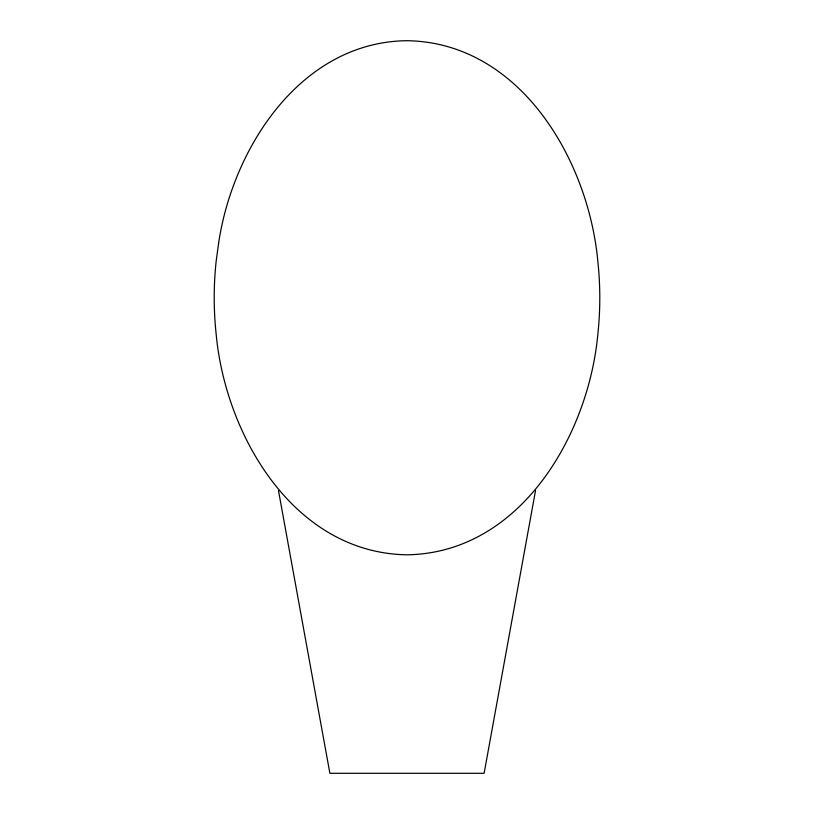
<?xml version="1.0" encoding="UTF-8"?>
<svg xmlns="http://www.w3.org/2000/svg" width="814" height="814" viewBox="0 0 814 814"><rect width="100%" height="100%" fill="white"/><g stroke="black" fill="none" stroke-linecap="round" stroke-linejoin="round"><path stroke-width="1.22" d="M535.531 490.547L484.116 773.3L329.884 773.3L278.469 490.547M218.62 243.111L216.168 261.172A341.788 341.788 0 0 0 216.178 334.33C225.57 435.561 293.854 553.052 407 554.802C520.146 553.052 588.43 435.561 597.832 334.33A341.788 341.788 0 0 0 597.822 261.172C588.43 159.941 520.146 42.45 407 40.7C300.865 41.87 232.763 147.873 218.62 243.111"/></g></svg>
